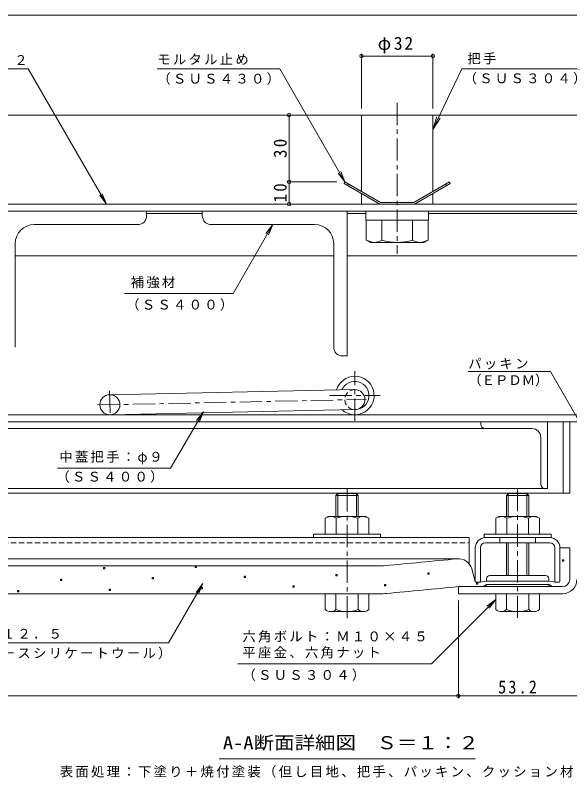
# Model space of a CAD drawing. Units: millimetres at full size; details may follow other scales. Extents: x -526 to 546, y -392 to 381.
# Drawn here: x -353 to -104, y -336.1 to 6.4 of the extents above; entities that cross this region are included whole.
import ezdxf
from ezdxf.enums import TextEntityAlignment as Align

# ---------------------------------------------------------------- set-up
doc = ezdxf.new("R2010")
doc.units = ezdxf.units.MM
doc.header["$LTSCALE"] = 2
doc.header["$PDMODE"] = 32
doc.header["$PDSIZE"] = 1.6
doc.linetypes.add('CHAIN1', pattern=[8, 5, -1, 1, -1])
doc.linetypes.add('DASHED1', pattern=[1.8, 1.2, -0.6])
for name, color, linetype, lineweight in [('D-1', 2, 'Continuous', 9), ('D-2', 3, 'Continuous', 9), ('D-3', 4, 'Continuous', 9), ('D-4', 4, 'Continuous', 9), ('D-5', 7, 'Continuous', 9), ('D-6', 6, 'Continuous', 9), ('D-7', 5, 'Continuous', 5), ('D-9', 134, 'Continuous', 5), ('D-A', 3, 'Continuous', 9), ('D-B', 2, 'Continuous', 9), ('D-C', 5, 'Continuous', 9), ('D-F', 7, 'Continuous', 9)]:
    doc.layers.add(name, color=color, linetype=linetype, lineweight=lineweight)
doc.styles.add('ＭＳ ゴシック', font='')
doc.styles.get('ＭＳ ゴシック').set_extended_font_data('MS Gothic')

msp = doc.modelspace()

# ---------------------------------------------------------------- linework, layer by layer
at = {"layer": 'D-1'}
for p, q in [((-154.02, -250.27), (-154.02, -253.47)), ((-107.22, -250.27), (-154.02, -250.27)), ((-107.22, -253.47), (-154.02, -253.47))]:
    msp.add_line(p, q, dxfattribs=at)
for radius in [3.2, 6.4]:
    msp.add_arc((-107.22, -247.07), radius, 270, 0, dxfattribs=at)
at = {"layer": 'D-2'}
for p, q in [((-55.42, -78.469), (-419.793, -78.469)), ((-419.793, -81.669), (-55.42, -81.669))]:
    msp.add_line(p, q, dxfattribs=at)
at = {"layer": 'D-2', "linetype": 'CHAIN1'}
for p, q in [((-200.52, -175.768), (-200.52, -153.572)), ((-211.869, -164.42), (-189.172, -164.42))]:
    msp.add_line(p, q, dxfattribs=at)
at = {"layer": 'D-2'}
for radius, start, end in [(8.65, 228.42634, 163.35534), (6.35, 271.76079, 156.52842)]:
    msp.add_arc((-200.52, -164.42), radius, start, end, dxfattribs=at)
at = {"layer": 'D-3'}
for p, q in [((-48.02, -38.469), (-419.793, -38.469)), ((-204.955, -68.469), (-205.355, -69.162)), ((-189.02, -77.669), (-204.955, -68.469)), ((-174.02, -77.669), (-158.085, -68.469)), ((-158.085, -68.469), (-157.685, -69.162)), ((-189.234, -78.469), (-205.355, -69.162)), ((-203.223, -69.469), (-203.623, -70.162)), ((-157.685, -69.162), (-173.805, -78.469)), ((-159.817, -69.469), (-159.417, -70.162)), ((-189.234, -78.469), (-173.805, -78.469)), ((-189.02, -77.669), (-174.02, -77.669))]:
    msp.add_line(p, q, dxfattribs=at)
at = {"layer": 'D-4'}
for p, q in [((-108.421, -232.8), (-104.021, -232.8)), ((-108.421, -248.02), (-108.421, -232.87)), ((-104.021, -247.07), (-104.021, -232.8)), ((-154.031, -237.741), (-419.793, -237.741)), ((-419.793, -240.97), (-189.688, -240.97)), ((-146.421, -248.02), (-148.011, -242.313)), ((-146.171, -248.27), (-146.421, -248.02)), ((-144.371, -248.27), (-146.171, -248.27)), ((-141.421, -247.77), (-144.371, -248.27)), ((-141.421, -249.27), (-142.917, -250.27)), ((-113.421, -247.77), (-141.421, -247.77)), ((-141.421, -249.27), (-113.421, -249.27)), ((-113.421, -249.27), (-111.925, -250.27)), ((-154.021, -250.27), (-142.917, -250.27)), ((-107.221, -250.27), (-111.925, -250.27)), ((-189.115, -253.47), (-419.793, -253.47))]:
    msp.add_line(p, q, dxfattribs=at)
at = {"layer": 'D-4', "color": 134, "lineweight": 5}
for p, q in [((-114.921, -245.27), (-139.921, -245.27)), ((-141.421, -246.77), (-141.421, -247.77)), ((-141.421, -247.77), (-113.421, -247.77)), ((-141.421, -249.27), (-113.421, -249.27)), ((-141.421, -249.77), (-141.421, -249.27)), ((-113.421, -246.77), (-113.421, -247.77)), ((-113.421, -249.77), (-113.421, -249.27)), ((-113.921, -250.27), (-140.921, -250.27))]:
    msp.add_line(p, q, dxfattribs=at)
at = {"layer": 'D-4', "color": 2}
for points in [[(-107.273, -238.849), (-107.273, -238.248), (-106.672, -238.248), (-106.672, -238.849)], [(-313.399, -242.316), (-313.399, -241.716), (-312.799, -241.716), (-312.799, -242.316)], [(-272.173, -241.623), (-272.173, -241.023), (-271.573, -241.023), (-271.573, -241.623)], [(-291.492, -246.799), (-291.492, -246.199), (-290.892, -246.199), (-290.892, -246.799)], [(-250.267, -246.105), (-250.267, -245.505), (-249.667, -245.505), (-249.667, -246.105)], [(-209.041, -245.412), (-209.041, -244.812), (-208.441, -244.812), (-208.441, -245.412)], [(-167.816, -244.718), (-167.816, -244.118), (-167.216, -244.118), (-167.216, -244.718)], [(-332.717, -247.493), (-332.717, -246.892), (-332.117, -246.892), (-332.117, -247.493)], [(-228.36, -250.588), (-228.36, -249.988), (-227.76, -249.988), (-227.76, -250.588)], [(-187.135, -249.895), (-187.135, -249.295), (-186.535, -249.295), (-186.535, -249.895)], [(-145.91, -249.201), (-145.91, -248.601), (-145.31, -248.601), (-145.31, -249.201)], [(-352.036, -252.669), (-352.036, -252.069), (-351.436, -252.069), (-351.436, -252.669)], [(-310.81, -251.975), (-310.81, -251.375), (-310.21, -251.375), (-310.21, -251.975)], [(-269.585, -251.282), (-269.585, -250.682), (-268.985, -250.682), (-268.985, -251.282)]]:
    msp.add_lwpolyline(points, close=True, dxfattribs=at)
at = {"layer": 'D-4'}
msp.add_lwpolyline([(-113.421, -247.77), (-110.471, -248.27), (-108.671, -248.27), (-108.421, -248.02)], dxfattribs=at)
for centre, radius, start, end in [((-654.021, 4839.522), 5101.792, 275.2529, 275.61726), ((-154.031, -243.991), 6.25, 15.57156, 95.61726), ((-189.688, -210.97), 30, 270, 275.2529), ((-107.221, -247.07), 3.2, 270, 0), ((-189.115, -223.47), 30, 270, 275.24643), ((-654.021, 4839.522), 5114.292, 275.24643, 275.6105)]:
    msp.add_arc(centre, radius, start, end, dxfattribs=at)
at = {"layer": 'D-4', "color": 134, "lineweight": 5}
for centre, radius, start, end in [((-139.921, -246.77), 1.5, 90, 180), ((-114.921, -246.77), 1.5, 0, 90), ((-140.921, -249.77), 0.5, 180, 270), ((-113.921, -249.77), 0.5, 270, 0)]:
    msp.add_arc(centre, radius, start, end, dxfattribs=at)
at = {"layer": 'D-5'}
for p, q in [((-424.73, -17.709), (-347.293, -17.709)), ((-312.027, -78.469), (-347.293, -17.709)), ((-152.416, -17.709), (-165.519, -44.937)), ((-97.765, -17.709), (-152.416, -17.709)), ((-165.519, -44.937), (-163.645, -39.237)), ((-165.519, -44.937), (-162.234, -39.916)), ((-204.955, -68.469), (-206.868, -63.849)), ((-312.027, -78.469), (-315.08, -74.509)), ((-312.027, -78.469), (-313.951, -73.854)), ((-237.388, -87.669), (-240.432, -91.636)), ((-255.229, -118.57), (-303.941, -118.57)), ((-149.601, -153.72), (-112.688, -153.72)), ((-112.688, -153.72), (-97.848, -179.423)), ((-268.518, -171.739), (-271.571, -175.699)), ((-284.156, -275.567), (-268.754, -248.89)), ((-268.754, -248.89), (-271.797, -252.857)), ((-268.754, -248.89), (-270.667, -253.509)), ((-166.172, -284.946), (-137.22, -255.995)), ((-137.22, -255.995), (-141.187, -259.039)), ((-137.22, -255.995), (-140.264, -259.962)), ((-253.041, -284.946), (-166.172, -284.946)), ((-146.52, -327.571), (-261.52, -327.571))]:
    msp.add_line(p, q, dxfattribs=at)
for points in [[(-289.261, -17.709), (-234.261, -17.709), (-204.955, -68.469), (-207.999, -64.502)], [(-255.229, -118.57), (-237.388, -87.669), (-239.302, -92.288)], [(-333.997, -197.123), (-283.251, -197.123), (-268.518, -171.739), (-270.442, -176.354)]]:
    msp.add_lwpolyline(points, dxfattribs=at)
at = {"layer": 'D-6'}
for p, q in [((-42.021, -81.669), (-419.793, -81.669)), ((-269.02, -82.669), (-294.02, -82.669)), ((-195.52, -82.669), (-204.02, -82.669)), ((-42.021, -82.669), (-167.52, -82.669)), ((-353.02, -101.669), (-210.02, -101.669)), ((-204.02, -101.669), (-42.021, -101.669)), ((-310.615, -164.071), (-200.521, -161.769)), ((-310.426, -173.069), (-200.52, -170.771)), ((-200.52, -170.771), (-200.426, -170.769))]:
    msp.add_line(p, q, dxfattribs=at)
at = {"layer": 'D-6', "linetype": 'CHAIN1'}
for p, q in [((-310.652, -162.269), (-310.402, -174.244)), ((-316.224, -168.689), (-195.464, -166.163))]:
    msp.add_line(p, q, dxfattribs=at)
at = {"layer": 'D-6', "color": 134, "lineweight": 5}
for p, q in [((-107.021, -176.27), (-107.021, -208.27)), ((-104.02, -176.27), (-107.021, -176.27)), ((-107.021, -208.27), (-414.567, -208.27))]:
    msp.add_line(p, q, dxfattribs=at)
msp.add_lwpolyline([(-104.02, -176.27), (-104.02, -208.27), (-107.021, -208.27)], dxfattribs=at)
at = {"layer": 'D-6'}
for centre, start, end in [((-310.52, -168.57), 90, 270), ((-310.52, -168.57), 270, 90), ((-200.52, -166.27), 270, 90)]:
    msp.add_arc(centre, 4.5, start, end, dxfattribs=at)
at = {"layer": 'D-6', "linetype": 'DASHED1'}
msp.add_arc((-200.52, -166.27), 4.5, 90, 270, dxfattribs=at)
at = {"layer": 'D-7'}
for p, q in [((-208.208, -208.47), (-209.02, -209.282)), ((-208.208, -208.47), (-199.833, -208.47)), ((-208.208, -218.77), (-208.208, -208.47)), ((-199.833, -208.47), (-199.021, -209.282)), ((-199.833, -218.77), (-199.833, -208.47)), ((-131.608, -218.77), (-131.608, -208.47)), ((-123.232, -208.47), (-122.42, -209.282)), ((-123.232, -218.77), (-123.232, -208.47)), ((-209.021, -209.282), (-199.021, -209.282)), ((-209.021, -209.282), (-209.021, -214.97)), ((-209.02, -209.282), (-209.02, -218.77)), ((-199.021, -218.77), (-199.021, -209.282)), ((-122.42, -209.282), (-132.42, -209.282)), ((-132.42, -218.77), (-132.42, -209.282)), ((-122.42, -209.282), (-122.42, -218.77)), ((-132.42, -245.27), (-132.42, -230.57)), ((-131.608, -245.27), (-131.608, -230.57)), ((-123.232, -245.27), (-123.232, -230.57)), ((-122.42, -230.57), (-122.42, -245.27)), ((-213.82, -253.47), (-194.22, -253.47)), ((-213.82, -260.575), (-213.82, -253.47)), ((-209.021, -260.575), (-209.021, -253.47)), ((-199.021, -260.575), (-199.021, -253.47)), ((-194.22, -260.575), (-194.22, -253.47)), ((-137.22, -260.575), (-137.22, -253.47)), ((-117.62, -253.47), (-137.22, -253.47)), ((-132.42, -260.575), (-132.42, -253.47)), ((-122.42, -253.47), (-122.42, -260.575)), ((-117.62, -260.575), (-117.62, -253.47)), ((-196.621, -261.47), (-211.42, -261.47)), ((-120.02, -261.47), (-134.82, -261.47))]:
    msp.add_line(p, q, dxfattribs=at)
at = {"layer": 'D-7', "linetype": 'CHAIN1'}
for p, q in [((-204.02, -264.506), (-204.02, -205.681)), ((-127.42, -264.347), (-127.42, -206.618))]:
    msp.add_line(p, q, dxfattribs=at)
at = {"layer": 'D-7', "color": 134}
for p, q in [((-219.02, -226.77), (-219.02, -228.27)), ((-189.02, -226.77), (-219.02, -226.77)), ((-189.02, -228.27), (-219.02, -228.27)), ((-189.02, -226.77), (-189.02, -228.27)), ((-142.42, -226.77), (-142.42, -228.27)), ((-112.42, -226.77), (-142.42, -226.77)), ((-112.42, -228.27), (-142.42, -228.27)), ((-112.42, -226.77), (-112.42, -228.27))]:
    msp.add_line(p, q, dxfattribs=at)
at = {"layer": 'D-7'}
msp.add_lwpolyline([(-123.232, -208.47), (-131.608, -208.47), (-132.42, -209.282)], dxfattribs=at)
for centre, radius, start, end in [((-211.42, -257.804), 3.666, 229.1022, 310.89809), ((-204.021, -247.054), 14.416, 249.70546, 290.29454), ((-196.621, -257.804), 3.666, 229.10191, 310.8978), ((-134.82, -257.804), 3.666, 229.1022, 310.89809), ((-127.42, -247.054), 14.416, 249.70546, 290.29454), ((-120.02, -257.804), 3.666, 229.10191, 310.8978)]:
    msp.add_arc(centre, radius, start, end, dxfattribs=at)
at = {"layer": 'D-9'}
for p, q in [((-294.02, -81.669), (-359.02, -81.669)), ((-294.02, -83.678), (-294.02, -81.669)), ((-269.02, -81.669), (-204.02, -81.669)), ((-269.02, -83.678), (-269.02, -81.669)), ((-204.02, -81.669), (-204.02, -146.669)), ((-344.52, -87.669), (-298.01, -87.669)), ((-218.52, -87.669), (-265.03, -87.669)), ((-353.02, -96.169), (-353.02, -142.678)), ((-210.02, -96.169), (-210.02, -142.678)), ((-206.03, -146.669), (-204.02, -146.669))]:
    msp.add_line(p, q, dxfattribs=at)
for centre, radius, start, end in [((-298.02, -83.669), 4, 270.13706, 359.86294), ((-265.02, -83.669), 4, 180.13706, 269.86294), ((-344.52, -96.169), 8.5, 90, 180), ((-218.52, -96.169), 8.5, 0, 90), ((-206.02, -142.669), 4, 180.13706, 269.86294)]:
    msp.add_arc(centre, radius, start, end, dxfattribs=at)
at = {"layer": 'D-A'}
for p, q in [((-56.92, -173.07), (-419.793, -173.07)), ((-56.92, -176.27), (-419.793, -176.27))]:
    msp.add_line(p, q, dxfattribs=at)
at = {"layer": 'D-B', "color": 6}
for p, q in [((-144.02, -177.27), (-144.02, -176.27)), ((-114.02, -176.27), (-114.02, -206.27)), ((-121.02, -179.27), (-408.344, -179.27)), ((-117.02, -183.27), (-117.02, -204.27)), ((-114.02, -206.271), (-419.793, -206.271))]:
    msp.add_line(p, q, dxfattribs=at)
at = {"layer": 'D-B'}
for p, q in [((-212.52, -218.77), (-195.52, -218.77)), ((-194.205, -219.529), (-195.52, -218.77)), ((-135.92, -218.77), (-118.92, -218.77)), ((-117.605, -219.529), (-118.92, -218.77)), ((-208.928, -219.529), (-208.928, -226.77)), ((-199.113, -219.529), (-199.113, -226.77)), ((-194.205, -219.529), (-194.205, -226.77)), ((-132.328, -219.529), (-132.328, -226.77)), ((-122.513, -219.529), (-122.513, -226.77)), ((-117.605, -219.529), (-117.605, -226.77))]:
    msp.add_line(p, q, dxfattribs=at)
at = {"layer": 'D-B', "color": 7}
for p, q in [((-419.793, -228.27), (-149.232, -228.27)), ((-149.232, -239.987), (-149.232, -228.27)), ((-141.821, -228.27), (-113.021, -228.27)), ((-146.421, -248.02), (-146.421, -232.87)), ((-144.121, -248.02), (-144.121, -232.87)), ((-113.021, -230.57), (-141.821, -230.57)), ((-110.721, -248.02), (-110.721, -232.87)), ((-108.421, -248.02), (-108.421, -232.87)), ((-146.171, -248.27), (-146.421, -248.02)), ((-144.371, -248.27), (-146.171, -248.27)), ((-144.371, -248.27), (-144.121, -248.02)), ((-110.471, -248.27), (-110.721, -248.02)), ((-108.671, -248.27), (-110.471, -248.27)), ((-108.671, -248.27), (-108.421, -248.02))]:
    msp.add_line(p, q, dxfattribs=at)
at = {"layer": 'D-B', "color": 7, "linetype": 'DASHED1'}
for p, q in [((-135.421, -230.57), (-135.421, -228.27)), ((-119.421, -230.57), (-119.421, -228.27)), ((-419.793, -230.57), (-149.232, -230.57))]:
    msp.add_line(p, q, dxfattribs=at)
at = {"layer": 'D-B'}
for points in [[(-212.52, -218.77), (-213.835, -219.529), (-213.835, -226.77), (-194.205, -226.77)], [(-135.92, -218.77), (-137.235, -219.529), (-137.235, -226.77), (-117.605, -226.77)]]:
    msp.add_lwpolyline(points, dxfattribs=at)
at = {"layer": 'D-B', "color": 6}
for centre, radius, start, end in [((-142.02, -177.27), 2, 180, 270), ((-121.02, -183.27), 4, 0, 90), ((-115.02, -204.27), 2, 180, 270)]:
    msp.add_arc(centre, radius, start, end, dxfattribs=at)
at = {"layer": 'D-B'}
for centre, radius, start, end in [((-210.939, -224.546), 5.793, 94.3844, 120.00002), ((-211.535, -223.609), 4.842, 57.42751, 88.18785), ((-204.02, -235.01), 16.241, 72.4119, 107.58812), ((-196.506, -223.609), 4.842, 91.81216, 122.57251), ((-197.102, -224.546), 5.793, 60, 85.61562), ((-134.339, -224.546), 5.793, 94.3844, 120.00002), ((-134.935, -223.609), 4.842, 57.42751, 88.18785), ((-127.42, -235.01), 16.241, 72.4119, 107.58812), ((-119.906, -223.609), 4.842, 91.81216, 122.57251), ((-120.502, -224.546), 5.793, 60, 85.61562)]:
    msp.add_arc(centre, radius, start, end, dxfattribs=at)
at = {"layer": 'D-B', "color": 7}
for centre, radius, start, end in [((-141.821, -232.87), 4.6, 90, 180), ((-113.021, -232.87), 4.6, 0, 90), ((-141.821, -232.87), 2.3, 90, 180), ((-113.021, -232.87), 2.3, 0, 90)]:
    msp.add_arc(centre, radius, start, end, dxfattribs=at)
at = {"layer": 'D-C', "color": 2, "linetype": 'CHAIN1'}
msp.add_line((-181.52, -32.934), (-181.52, -100.795), dxfattribs=at)
at = {"layer": 'D-C', "color": 2}
for p, q in [((-165.52, -38.469), (-165.52, -72.761)), ((-197.52, -73.685), (-197.52, -78.469)), ((-165.52, -73.685), (-165.52, -78.469)), ((-197.52, -78.469), (-165.52, -78.469))]:
    msp.add_line(p, q, dxfattribs=at)
at = {"layer": 'D-C', "color": 134, "lineweight": 5}
for p, q in [((-195.52, -81.669), (-195.52, -85.669)), ((-195.52, -81.669), (-167.52, -81.669)), ((-167.52, -81.669), (-167.52, -85.669)), ((-195.52, -85.669), (-167.52, -85.669))]:
    msp.add_line(p, q, dxfattribs=at)
at = {"layer": 'D-C', "lineweight": 5}
for p, q in [((-195.376, -85.669), (-195.376, -94.597)), ((-167.663, -85.669), (-195.376, -85.669)), ((-188.448, -94.597), (-188.448, -85.669)), ((-174.592, -94.597), (-174.592, -85.669)), ((-167.663, -94.597), (-167.663, -85.669)), ((-193.52, -95.669), (-195.376, -94.597))]:
    msp.add_line(p, q, dxfattribs=at)
at = {"layer": 'D-C', "color": 2}
msp.add_lwpolyline([(-165.52, -38.469), (-197.52, -38.469), (-197.52, -72.761)], dxfattribs=at)
at = {"layer": 'D-C', "lineweight": 5}
msp.add_lwpolyline([(-193.52, -95.669), (-169.52, -95.669), (-167.663, -94.597)], dxfattribs=at)
for centre, radius, start, end in [((-191.287, -87.514), 8.179, 240, 265.61574), ((-192.129, -88.835), 6.837, 271.81354, 302.57069), ((-181.52, -72.741), 22.928, 252.41203, 287.58795), ((-170.911, -88.835), 6.837, 237.42929, 268.18645), ((-171.753, -87.514), 8.179, 274.38425, 299.99998)]:
    msp.add_arc(centre, radius, start, end, dxfattribs=at)
at = {"layer": 'D-F'}
for p, q in [((-33.021, 6.368), (-419.793, 6.368)), ((-197.52, -35.47), (-197.52, -10.945)), ((-197.52, -11.945), (-165.52, -11.945)), ((-165.52, -35.47), (-165.52, -10.945)), ((-230.051, -68.469), (-230.051, -38.469)), ((-230.651, -68.469), (-208.608, -68.469)), ((-230.051, -78.469), (-230.051, -68.469)), ((-154.021, -256.47), (-154.021, -300.363)), ((-401.203, -275.567), (-284.156, -275.567)), ((-154.021, -299.363), (-419.793, -299.363)), ((-154.021, -299.363), (-100.807, -299.363))]:
    msp.add_line(p, q, dxfattribs=at)
for p in [(-197.52, -11.945), (-165.52, -11.945), (-230.051, -38.469), (-230.051, -68.469), (-230.051, -78.469), (-154.021, -299.363)]:
    msp.add_point(p, dxfattribs=at)

# ---------------------------------------------------------------- texts
at = {"layer": 'D-5', "style": 'ＭＳ ゴシック'}
msp.add_text('（ＥＰＤＭ）', height=4.399, dxfattribs=at).set_placement((-149.601, -161.032), align=Align.BOTTOM_LEFT)
at = {"layer": 'D-5', "color": 2, "style": 'ＭＳ ゴシック', "width": 1.15}
msp.add_text('A-A断面詳細図\u3000Ｓ＝１：２', height=5.865, dxfattribs=at).set_placement((-259.77, -325.071), align=Align.BOTTOM_LEFT)
at = {"layer": 'D-5', "char_height": 4.399, "attachment_point": 7, "style": 'ＭＳ ゴシック'}
for s, insert in [('\\T1.17;把手', (-149.997, -15.741)), ('\\T1.17;蓋プレート：ｔ＝３．２', (-423.663, -16.199)), ('\\T1.17;モルタル止め', (-289.261, -15.908)), ('\\T1.17;（ＳＵＳ４３０）', (-289.261, -24.89)), ('\\T1.17;（ＳＵＳ３０４）', (-151.679, -24.722)), ('\\T1.17;補強材', (-301.189, -116.275)), ('\\T1.17;（ＳＳ４００）', (-303.229, -126.38)), ('\\T1.17;パッキン', (-149.601, -152.755)), ('\\T1.17;中蓋把手：φ９', (-333.253, -195.346)), ('\\T1.17;（ＳＳ４００）', (-334.582, -203.653)), ('\\T1.17;耐火帯：ｔ＝１２．５', (-401.203, -274.143)), ('\\T1.17;六角ボルト：Ｍ１０×４５', (-251.012, -275.348)), ('\\T1.17;（アルカリアースシリケートウール）', (-401.203, -282.902)), ('\\T1.17;平座金、六角ナット', (-251.012, -282.543)), ('\\T1.17;（ＳＵＳ３０４）', (-251.012, -292.708)), ('\\T1.17;表面処理：下塗り＋焼付塗装（但し目地、把手、パッキン、クッション材を除く）', (-333.02, -336.121))]:
    msp.add_mtext(s, dxfattribs=dict(at, insert=insert))
at = {"layer": 'D-F', "color": 2, "char_height": 5.865, "attachment_point": 7, "style": 'ＭＳ ゴシック'}
for s, insert in [('\\T1.19;φ32', (-190.27, -10.745)), ('\\T1.28;\\W0.9;53.2', (-136.164, -298.363))]:
    msp.add_mtext(s, dxfattribs=dict(at, insert=insert))
at = {"layer": 'D-F', "color": 2, "char_height": 5.865, "attachment_point": 7, "rotation": 90, "style": 'ＭＳ ゴシック'}
for s, insert in [('\\T1.27;\\W0.95;30', (-231.051, -57.719)), ('\\T1.27;\\W0.95;10', (-231.051, -77.719))]:
    msp.add_mtext(s, dxfattribs=dict(at, insert=insert))

doc.saveas('drawing.dxf')
